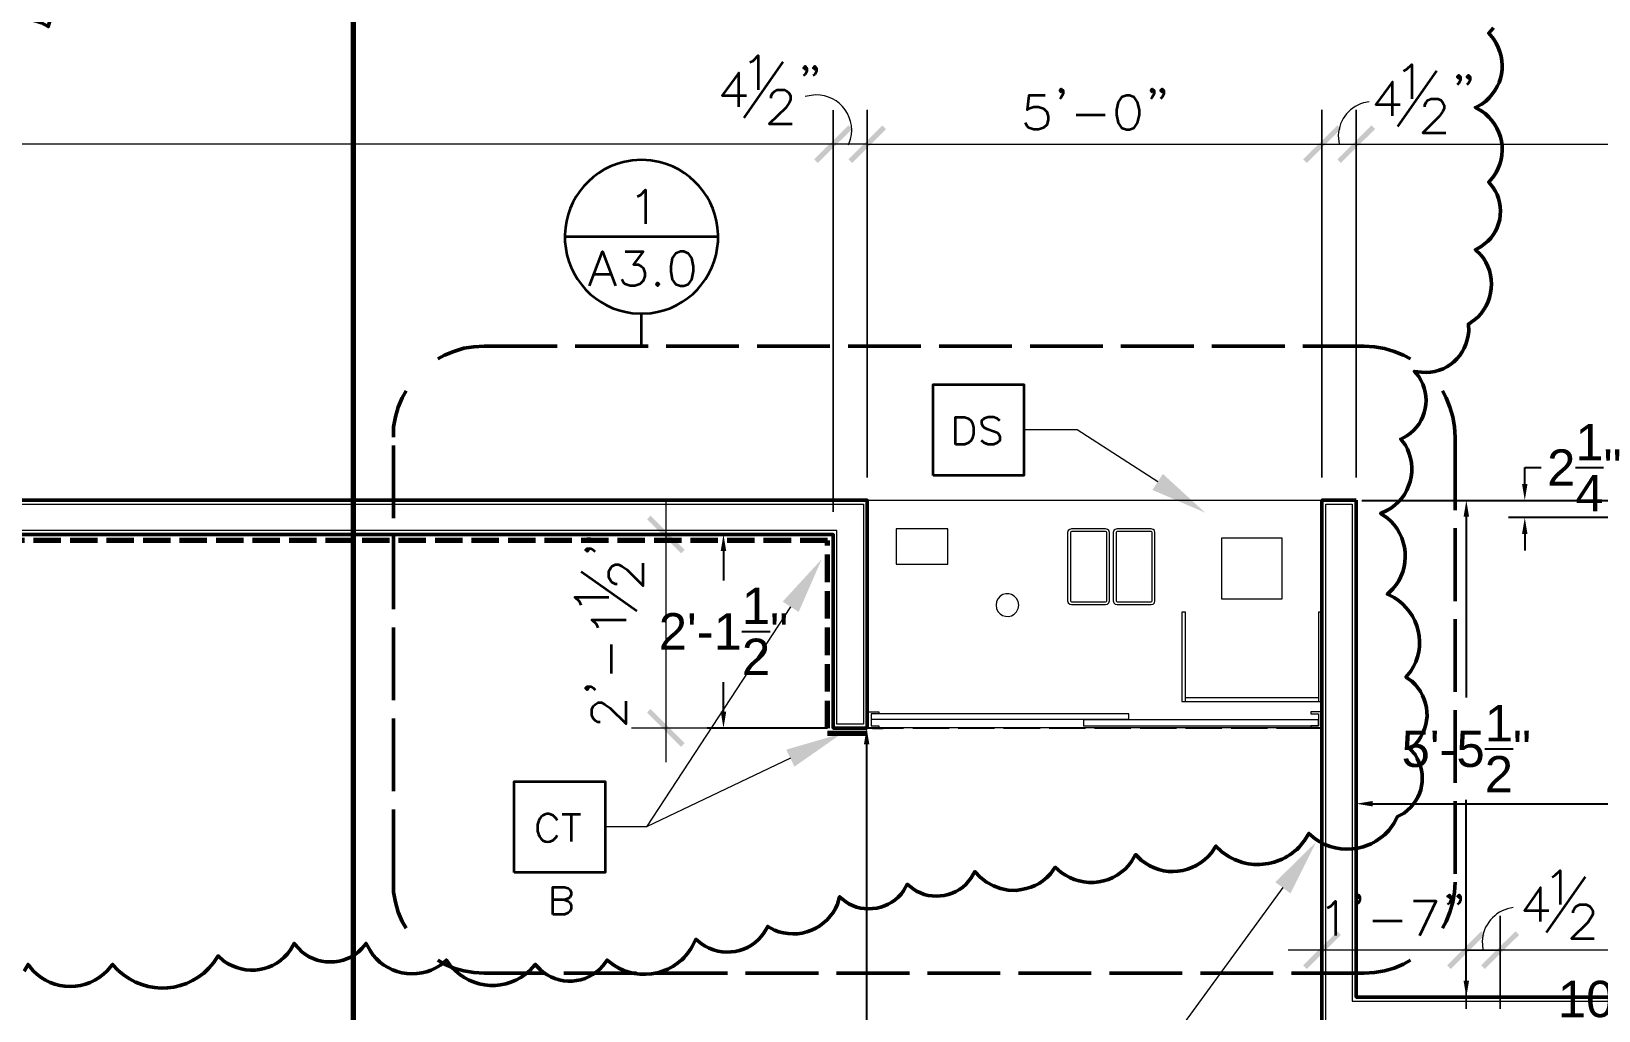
# Model space of a CAD drawing. Header units: inches. Extents: x 5 to 516, y -193 to 129.
# Drawn here: x 242.1 to 259.33, y 44.34 to 55.1 of the extents above; entities that cross this region are included whole.
import ezdxf

# ---------------------------------------------------------------- set-up
doc = ezdxf.new("R2010")
doc.units = ezdxf.units.IN
doc.header["$MEASUREMENT"] = 0
doc.linetypes.add('PDF_IMPORT', pattern=[1, 0.8, -0.2])
for name, color, linetype in [('Highlight', 210, 'Continuous'), ('PDF2_Geometry', 7, 'Continuous'), ('PDF2_Solid Fills', 7, 'Continuous')]:
    doc.layers.add(name, color=color, linetype=linetype)
doc.styles.get("Standard").update_dxf_attribs({"font": 'arial.ttf'})
doc.dimstyles.get("Standard").update_dxf_attribs({"dimtxt": 0.4, "dimasz": 0.18, "dimexe": 0.18, "dimexo": 0.0625, "dimgap": 0.09, "dimtad": 0, "dimtih": 1, "dimtoh": 1, "dimdec": 4, "dimlfac": 12, "dimzin": 0, "dimdsep": 46, "dimlunit": 4, "dimtxsty": 'Standard', "dimcen": 0.09, "dimadec": 3, "dimazin": 0, "dimtfac": 1, "dimtdec": 4, "dimtofl": 0, "dimtmove": 0, "dimatfit": 3, "dimfxl": 1, "dimtolj": 1, "dimtzin": 0, "dimarcsym": 0})

# ---------------------------------------------------------------- blocks, each defined once
blk = doc.blocks.new('*D86')
at = {"layer": 'Defpoints', "color": 0, "transparency": 16777216}
for p in [(256.662, 46.609), (264.285, 46.609), (264.285, 46.609)]:
    blk.add_point(p, dxfattribs=at)
at = {"layer": 'Highlight', "color": 0, "lineweight": -2, "transparency": 16777216}
for p, q in [((256.662, 46.671), (256.662, 46.789)), ((264.285, 46.671), (264.285, 46.789)), ((256.842, 46.609), (259.708, 46.609)), ((264.105, 46.609), (261.24, 46.609))]:
    blk.add_line(p, q, dxfattribs=at)
at = {"layer": 'Highlight', "color": 0, "transparency": 16777216}
for points in [[(256.842, 46.639), (256.842, 46.579), (256.662, 46.609)], [(264.105, 46.639), (264.105, 46.579), (264.285, 46.609)]]:
    blk.add_solid(points, dxfattribs=at)
at = {"layer": 'Highlight', "color": 0, "transparency": 16777216, "insert": (260.474, 46.609), "char_height": 0.4, "attachment_point": 5}
blk.add_mtext('\\A1;7\'-7{\\H1x;\\S1/2;}"', dxfattribs=at)
blk = doc.blocks.new('*D94')
at = {"layer": 'Defpoints', "color": 0, "transparency": 16777216}
for p in [(256.662, 49.943), (257.872, 49.943), (257.872, 44.483)]:
    blk.add_point(p, dxfattribs=at)
at = {"layer": 'Highlight', "color": 0, "lineweight": -2, "transparency": 16777216}
for p, q in [((256.725, 49.943), (258.052, 49.943)), ((257.872, 49.763), (257.872, 47.775)), ((257.872, 44.663), (257.872, 46.652)), ((257.934, 44.483), (258.052, 44.483))]:
    blk.add_line(p, q, dxfattribs=at)
at = {"layer": 'Highlight', "color": 0, "transparency": 16777216}
for points in [[(257.842, 49.763), (257.902, 49.763), (257.872, 49.943)], [(257.842, 44.663), (257.902, 44.663), (257.872, 44.483)]]:
    blk.add_solid(points, dxfattribs=at)
at = {"layer": 'Highlight', "color": 0, "transparency": 16777216, "insert": (257.872, 47.213), "char_height": 0.4, "attachment_point": 5}
blk.add_mtext('\\A1;5\'-5{\\H1x;\\S1/2;}"', dxfattribs=at)
blk = doc.blocks.new('*D96')
at = {"layer": 'Defpoints', "color": 0, "transparency": 16777216}
for p in [(251.279, 47.44), (251.279, 38.983), (251.279, 38.983)]:
    blk.add_point(p, dxfattribs=at)
at = {"layer": 'Highlight', "color": 0, "lineweight": -2, "transparency": 16777216}
for p, q in [((251.342, 47.44), (251.459, 47.44)), ((251.279, 47.26), (251.279, 43.773)), ((251.279, 39.163), (251.279, 42.65)), ((251.342, 38.983), (251.459, 38.983))]:
    blk.add_line(p, q, dxfattribs=at)
at = {"layer": 'Highlight', "color": 0, "transparency": 16777216}
for points in [[(251.249, 47.26), (251.309, 47.26), (251.279, 47.44)], [(251.249, 39.163), (251.309, 39.163), (251.279, 38.983)]]:
    blk.add_solid(points, dxfattribs=at)
at = {"layer": 'Highlight', "color": 0, "transparency": 16777216, "insert": (251.279, 43.212), "char_height": 0.4, "attachment_point": 5}
blk.add_mtext('\\A1;8\'-5{\\H1x;\\S1/2;}"', dxfattribs=at)
blk = doc.blocks.new('*D109')
at = {"layer": 'Defpoints', "color": 0, "transparency": 16777216}
for p in [(256.662, 49.943), (258.515, 49.943), (268.142, 49.753)]:
    blk.add_point(p, dxfattribs=at)
at = {"layer": 'Highlight', "color": 0, "lineweight": -2, "transparency": 16777216}
for p, q in [((258.515, 50.123), (258.515, 50.303)), ((258.515, 50.303), (258.695, 50.303)), ((256.725, 49.943), (258.695, 49.943)), ((268.08, 49.753), (258.335, 49.753)), ((258.515, 49.573), (258.515, 49.393))]:
    blk.add_line(p, q, dxfattribs=at)
at = {"layer": 'Highlight', "color": 0, "transparency": 16777216}
for points in [[(258.485, 50.123), (258.545, 50.123), (258.515, 49.943)], [(258.485, 49.573), (258.545, 49.573), (258.515, 49.753)]]:
    blk.add_solid(points, dxfattribs=at)
at = {"layer": 'Highlight', "color": 0, "transparency": 16777216, "insert": (259.17, 50.303), "char_height": 0.4, "attachment_point": 5}
blk.add_mtext('\\A1;2{\\H1x;\\S1/4;}"', dxfattribs=at)
blk = doc.blocks.new('*D110')
at = {"layer": 'Defpoints', "color": 0, "transparency": 16777216}
for p in [(256.662, 49.943), (259.9, 38.983), (259.9, 38.983)]:
    blk.add_point(p, dxfattribs=at)
at = {"layer": 'Highlight', "color": 0, "lineweight": -2, "transparency": 16777216}
for p, q in [((256.725, 49.943), (260.08, 49.943)), ((259.9, 49.763), (259.9, 45.025)), ((259.9, 39.163), (259.9, 43.902)), ((259.838, 38.983), (259.72, 38.983))]:
    blk.add_line(p, q, dxfattribs=at)
at = {"layer": 'Highlight', "color": 0, "transparency": 16777216}
for points in [[(259.87, 49.763), (259.93, 49.763), (259.9, 49.943)], [(259.87, 39.163), (259.93, 39.163), (259.9, 38.983)]]:
    blk.add_solid(points, dxfattribs=at)
at = {"layer": 'Highlight', "color": 0, "transparency": 16777216, "insert": (259.9, 44.463), "char_height": 0.4, "attachment_point": 5}
blk.add_mtext('\\A1;10\'-11{\\H1x;\\S1/2;}"', dxfattribs=at)
blk = doc.blocks.new('*D111')
at = {"layer": 'Defpoints', "color": 0, "transparency": 16777216}
for p in [(256.662, 49.943), (263.452, 49.943), (268.142, 49.693)]:
    blk.add_point(p, dxfattribs=at)
at = {"layer": 'Highlight', "color": 0, "lineweight": -2, "transparency": 16777216}
for p, q in [((263.452, 50.123), (263.452, 50.303)), ((263.452, 50.303), (263.632, 50.303)), ((256.725, 49.943), (263.632, 49.943)), ((268.08, 49.693), (263.272, 49.693)), ((263.452, 49.513), (263.452, 49.333))]:
    blk.add_line(p, q, dxfattribs=at)
at = {"layer": 'Highlight', "color": 0, "transparency": 16777216}
for points in [[(263.422, 50.123), (263.482, 50.123), (263.452, 49.943)], [(263.422, 49.513), (263.482, 49.513), (263.452, 49.693)]]:
    blk.add_solid(points, dxfattribs=at)
at = {"layer": 'Highlight', "color": 0, "transparency": 16777216, "insert": (263.952, 50.303), "char_height": 0.4, "attachment_point": 5}
blk.add_mtext('\\A1;3"', dxfattribs=at)
blk = doc.blocks.new('*D113')
at = {"layer": 'Defpoints', "color": 0, "transparency": 16777216}
for p in [(249.705, 49.567), (249.705, 47.44), (250.912, 47.44)]:
    blk.add_point(p, dxfattribs=at)
at = {"layer": 'Highlight', "color": 0, "lineweight": -2, "transparency": 16777216}
for p, q in [((249.642, 49.567), (249.525, 49.567)), ((249.705, 49.387), (249.705, 49.062)), ((249.705, 47.62), (249.705, 47.945)), ((250.85, 47.44), (249.525, 47.44))]:
    blk.add_line(p, q, dxfattribs=at)
at = {"layer": 'Highlight', "color": 0, "transparency": 16777216}
for points in [[(249.675, 49.387), (249.735, 49.387), (249.705, 49.567)], [(249.675, 47.62), (249.735, 47.62), (249.705, 47.44)]]:
    blk.add_solid(points, dxfattribs=at)
at = {"layer": 'Highlight', "color": 0, "transparency": 16777216, "insert": (249.705, 48.503), "char_height": 0.4, "attachment_point": 5}
blk.add_mtext('\\A1;2\'-1{\\H1x;\\S1/2;}"', dxfattribs=at)

msp = doc.modelspace()

# ---------------------------------------------------------------- hatches: boundary and pattern name
at = {"layer": 'PDF2_Solid Fills', "transparency": 33554559}
for points in [[(251.1186843, 54.023415), (251.0786826, 54.0634167), (250.7020141, 53.6900817), (250.7420141, 53.6500817), (250.7420159, 53.6500834), (250.7420325, 53.6500998), (250.7420176, 53.6500816)], [(251.4520159, 54.0634151), (251.452, 54.0633992), (251.4520142, 54.0634167), (251.0786808, 53.6900834), (251.1186826, 53.6500817), (251.4920177, 54.0234167), (251.4520177, 54.0634167)], [(256.4553495, 54.0634151), (256.4553342, 54.0633999), (256.4553479, 54.0634167), (256.0786812, 53.6900834), (256.1186828, 53.6500817), (256.4920181, 54.0234167), (256.4553514, 54.0634167)], [(256.8686848, 54.023415), (256.8286829, 54.0634167), (256.4553479, 53.6900817), (256.4920146, 53.6500817), (256.4920162, 53.6500834), (256.4920329, 53.6500998), (256.4920181, 53.6500816)], [(248.9020144, 49.7734164), (248.8653477, 49.7334164), (248.8653492, 49.7334146), (249.2386826, 49.3600813), (249.2786826, 49.4000813), (249.2786811, 49.400083)], [(256.0786812, 44.8334136), (256.1186812, 44.7934136), (256.118683, 44.7934152), (256.4920163, 45.1667485), (256.4553497, 45.2067485), (256.4553479, 45.2067469)], [(257.7020164, 44.7934153), (258.0353498, 45.2067487), (257.6620164, 44.8334153)], [(258.0753516, 45.1667469), (258.0353516, 45.2067469), (257.7020182, 44.7934136)], [(258.0753498, 44.7934136), (258.4520183, 45.1667485), (258.4120183, 45.2067485), (258.0353498, 44.8334136)]]:
    msp.add_hatch(color=256, dxfattribs=at).paths.add_polyline_path(points)

# ---------------------------------------------------------------- linework, layer by layer
at = {"layer": 'PDF2_Geometry', "lineweight": 70}
for points in [[(245.6320149, 94.1834202), (245.6320149, 29.270085)], [(251.2853493, 47.3800819), (250.8486826, 47.3800819)]]:
    msp.add_lwpolyline(points, dxfattribs=at)
at = {"layer": 'PDF2_Geometry', "lineweight": 50}
for points in [[(243.1153517, 55.5934166), (243.1020185, 55.5200828), (243.0220183, 55.5600829, 0.4229728157), (242.3053515, 55.2334159), (242.2820183, 55.1500826), (242.2053518, 55.1900827, 0.4191197141), (241.488685, 54.8634165), (241.4653518, 54.7800832), (241.3986848, 54.8267497, 0.4248603894), (240.682018, 54.6300825), (240.6486848, 54.5567496), (240.5853515, 54.5967497)], [(258.0286868, 52.643416), (257.972019, 52.6967497), (258.0353532, 52.7334157, 0.4270465671), (258.165353, 53.3834156), (258.1186865, 53.4400825), (258.1720194, 53.5034158, 0.4220979187), (258.0420196, 54.220083), (257.972019, 54.2600831), (258.0420196, 54.2967491)], [(257.2720204, 47.9567489), (257.2086862, 48.0000822), (257.262019, 48.0667491, 0.4298317192), (257.0786864, 48.8734156), (257.0053526, 48.9100825), (257.0653536, 48.9700822, 0.4236695628), (257.0020194, 49.7500823), (256.9286857, 49.800082), (257.0053526, 49.8334157, 0.4199183657), (257.2020198, 50.5500821), (257.1520201, 50.6167494), (257.2186858, 50.6534154)], [(255.0720198, 46.0700821), (255.1186863, 46.1434155), (255.185352, 46.0800821, 0.4304331539), (256.0920191, 46.2034155), (256.1420188, 46.2834153), (256.2086861, 46.2234156, 0.4290020043), (257.0753532, 46.3900823), (257.1153532, 46.4667488), (257.188687, 46.5067489)], [(253.3020188, 45.8400822), (253.3520185, 45.9100821), (253.4186858, 45.8534153, 0.4228897979), (254.1920199, 45.9734154), (254.2353532, 46.0500821), (254.2986857, 45.990082)], [(250.1520187, 45.1934152), (250.1920188, 45.260082), (250.2653525, 45.2200821, 0.4186218014), (250.9586857, 45.5067488), (250.9820197, 45.5867487), (251.0453522, 45.5334154)], [(247.5753524, 44.7767485), (247.6353517, 44.8434153), (247.6886854, 44.7867486, 0.4265113891), (248.3786854, 44.8267487), (248.4253518, 44.8900819), (248.4986855, 44.8334153, 0.4293458021), (249.3620186, 45.040082), (249.4020187, 45.120082), (249.4620188, 45.0700821)], [(242.0153515, 44.7700819), (242.0586851, 44.8434153), (242.1153516, 44.7734154, 0.4263348097), (242.928685, 44.7734154), (242.9886851, 44.8434153), (243.0486852, 44.7767485)]]:
    msp.add_lwpolyline(points, format="xyb", dxfattribs=at)
for points in [[(258.1720194, 55.0134164), (258.1186865, 55.0767497), (258.1720194, 55.1367498)], [(257.898687, 51.8034162), (257.8953521, 51.8800823), (257.9620195, 51.9267496)], [(247.0753507, 51.6367487), (246.9620173, 51.630082), (246.8520173, 51.6134153), (246.7420173, 51.580082), (246.638684, 51.540082), (246.5653506, 51.4967486)], [(257.2586842, 51.4967476), (257.1820175, 51.5400809), (257.0786841, 51.5800809), (256.9720175, 51.6134142), (256.8620175, 51.6300809), (256.7486841, 51.6367476)], [(257.3486856, 51.3034161), (257.3020191, 51.3600822), (257.3786861, 51.3500826)], [(246.2153483, 51.1467482), (246.172015, 51.0700815), (246.1286816, 50.9667482), (246.0986816, 50.8600815), (246.0786816, 50.7500815), (246.0753483, 50.6367482)], [(257.7486846, 50.6367486), (257.7420179, 50.7500819), (257.7253513, 50.8600819), (257.6920179, 50.9667486), (257.6520179, 51.0700819), (257.6086846, 51.1467486)], [(224.1586822, 49.5667496), (224.1586822, 49.9434163), (251.285351, 49.9434163), (251.285351, 47.4400827)], [(256.2853497, 45.4900807), (256.2853497, 49.9434146)], [(224.1586822, 49.5667479), (250.9120175, 49.5667479), (250.9120175, 47.4400812), (251.285351, 47.4400812)], [(257.3086855, 47.1500823), (257.2553526, 47.2100821), (257.3120187, 47.2634153)], [(252.4286853, 45.7934155), (252.4686854, 45.8634154), (252.5286864, 45.8000821), (252.595352, 45.7467488), (252.6720189, 45.7067487), (252.7520191, 45.6767487), (252.8353524, 45.6600821), (252.922019, 45.6567486)], [(246.0753506, 45.7467471), (246.0786839, 45.6367471), (246.0986839, 45.5267471), (246.1286839, 45.4167471), (246.1720173, 45.3134137), (246.2153506, 45.2400804)], [(251.6853517, 45.6534154), (251.7253517, 45.7234153), (251.7886859, 45.6734155)], [(257.6086835, 45.2400807), (257.6520168, 45.313414), (257.6920168, 45.4167473), (257.7253502, 45.5267474), (257.7420168, 45.6367474), (257.7486835, 45.7467474)], [(244.9453516, 45.0034153), (244.9853517, 45.0734152), (245.0353522, 45.0167488)], [(245.7286853, 45.0167488), (245.7753518, 45.0734152), (245.8186851, 44.9967487)], [(244.0986854, 44.8600819), (244.148685, 44.9367486), (244.2120184, 44.8800819)], [(246.5653477, 44.8900813), (246.638681, 44.846748), (246.7420143, 44.8034146), (246.8520144, 44.7734146), (246.9620144, 44.7534146), (247.0753477, 44.746748)], [(246.5920183, 44.8334153), (246.6586857, 44.8900819), (246.7120186, 44.8167487)], [(256.7486845, 44.746747), (256.8620179, 44.7534137), (256.9720179, 44.7734137), (257.0786845, 44.8034137), (257.1820179, 44.846747), (257.2586846, 44.8900804)]]:
    msp.add_lwpolyline(points, dxfattribs=at)
at = {"layer": 'PDF2_Geometry', "lineweight": 35}
for points in [[(249.9953474, 54.7567474), (250.0320141, 54.7734141), (250.0853474, 54.8300808), (250.0853474, 54.4534141)], [(249.8720157, 54.2667487), (249.8720157, 54.6400821), (249.6920157, 54.3900821), (249.9586824, 54.3900821)], [(249.9320166, 54.1467485), (250.3620167, 54.7600818)], [(250.6220157, 54.6934167), (250.6020157, 54.67675), (250.5853491, 54.6934167), (250.6020157, 54.7134167), (250.6220157, 54.6934167), (250.6220157, 54.6600833), (250.6020157, 54.6234166), (250.5853491, 54.60675)], [(250.7286815, 54.6934167), (250.7086815, 54.67675), (250.6920148, 54.6934167), (250.7086815, 54.7134167), (250.7286815, 54.6934167), (250.7286815, 54.6600833), (250.7086815, 54.6234166), (250.6920148, 54.60675)], [(257.1186831, 54.0500823), (257.5486831, 54.6634157)], [(257.1820172, 54.6600813), (257.2186839, 54.6800813), (257.2720172, 54.7334146), (257.2720172, 54.3567479)], [(250.2286814, 54.3634165), (250.2286814, 54.3834165), (250.2453481, 54.4167498), (250.2653481, 54.4367498), (250.2986814, 54.4534165), (250.3720148, 54.4534165), (250.4053481, 54.4367498), (250.4253481, 54.4167498), (250.4420148, 54.3834165), (250.4420148, 54.3467498), (250.4253481, 54.3100832), (250.3886814, 54.2567498), (250.2086814, 54.0800831), (250.4586814, 54.0800831)], [(253.4386833, 54.4467498), (253.4186833, 54.4300832), (253.4020166, 54.4467498), (253.4186833, 54.4634165), (253.4386833, 54.4467498), (253.4386833, 54.4100832), (253.4186833, 54.3734165), (253.4020166, 54.3567498)], [(254.4386834, 54.4467498), (254.4186834, 54.4300832), (254.4020167, 54.4467498), (254.4186834, 54.4634165), (254.4386834, 54.4467498), (254.4386834, 54.4100832), (254.4186834, 54.3734165), (254.4020167, 54.3567498)], [(254.5453491, 54.4467498), (254.5286824, 54.4300832), (254.5086824, 54.4467498), (254.5286824, 54.4634165), (254.5453491, 54.4467498), (254.5453491, 54.4100832), (254.5286824, 54.3734165), (254.5086824, 54.3567498)], [(257.0586821, 54.1700826), (257.0586821, 54.543416), (256.8786821, 54.2934159), (257.1453488, 54.2934159)], [(257.8086822, 54.5967471), (257.7886822, 54.5800805), (257.7720155, 54.5967471), (257.7886822, 54.6167471), (257.8086822, 54.5967471), (257.8086822, 54.5634138), (257.7886822, 54.5267471), (257.7720155, 54.5100805)], [(257.9153513, 54.5967471), (257.8953513, 54.5800805), (257.8786846, 54.5967471), (257.8953513, 54.6167471), (257.9153513, 54.5967471), (257.9153513, 54.5634138), (257.8953513, 54.5267471), (257.8786846, 54.5100805)], [(253.2420178, 54.3934153), (253.0620178, 54.3934153), (253.0453512, 54.2334153), (253.0620178, 54.2500819), (253.1153512, 54.2667486), (253.1686845, 54.2667486), (253.2220178, 54.2500819), (253.2586845, 54.2134153), (253.2753512, 54.1600819), (253.2753512, 54.1234153), (253.2586845, 54.0700819), (253.2220178, 54.0367486), (253.1686845, 54.0167486), (253.1153512, 54.0167486), (253.0620178, 54.0367486), (253.0453512, 54.0534152), (253.0253512, 54.0900819)], [(257.4153512, 54.2667504), (257.4153512, 54.2867504), (257.4320179, 54.3200837), (257.4486846, 54.3400837), (257.4853512, 54.3567504), (257.5586846, 54.3567504), (257.5920179, 54.3400837), (257.6120179, 54.3200837), (257.6286846, 54.2867504), (257.6286846, 54.2500837), (257.6120179, 54.213417), (257.5753513, 54.1600837), (257.3953512, 53.983417), (257.6453513, 53.983417)], [(253.5820176, 54.1800804), (253.9020176, 54.1800804)], [(248.7586835, 53.2834163), (248.7953501, 53.3000829), (248.8486835, 53.3534163), (248.8486835, 52.9800829)], [(249.6486812, 52.8400806), (247.9586811, 52.8400806)], [(248.2320145, 52.3000822), (248.3753478, 52.6767489), (248.5186812, 52.3000822)], [(248.6253488, 52.6767505), (248.8220155, 52.6767505), (248.7153488, 52.5334172), (248.7686821, 52.5334172), (248.8020155, 52.5134172), (248.8220155, 52.4967505), (248.8386821, 52.4434172), (248.8386821, 52.4067505), (248.8220155, 52.3534171), (248.7853488, 52.3167505), (248.7320155, 52.3000838), (248.6786821, 52.3000838), (248.6253488, 52.3167505), (248.6053488, 52.3367505), (248.5886821, 52.3700838)], [(248.285349, 52.4267505), (248.465349, 52.4267505)], [(248.802015, 51.6367487), (248.802015, 51.9967487)], [(252.7420178, 50.816748), (252.7153511, 50.8434147), (252.6720178, 50.8567481), (252.6153511, 50.8567481), (252.5720178, 50.8434147), (252.5420178, 50.816748), (252.5420178, 50.786748), (252.5553511, 50.756748), (252.5720178, 50.7434147), (252.5986845, 50.7300814), (252.6853511, 50.7000814), (252.7153511, 50.686748), (252.7286845, 50.6734147), (252.7420178, 50.6434147), (252.7420178, 50.6000814), (252.7153511, 50.5734147), (252.6720178, 50.556748), (252.6153511, 50.556748), (252.5720178, 50.5734147), (252.5420178, 50.6000814)], [(248.2053489, 49.5234164), (248.2220155, 49.5034164), (248.2053489, 49.4867497), (248.1886822, 49.5034164), (248.2053489, 49.5234164), (248.2420155, 49.5234164), (248.2753489, 49.5034164), (248.2953489, 49.4867497)], [(248.2053489, 49.4134141), (248.2220155, 49.3967474), (248.2053489, 49.3800807), (248.1886822, 49.3967474), (248.2053489, 49.4134141), (248.2420155, 49.4134141), (248.2753489, 49.3967474), (248.2953489, 49.3800807)], [(248.7520137, 48.7267482), (248.1386803, 49.1567482)], [(248.535349, 49.0234163), (248.5186824, 49.0234163), (248.4820157, 49.040083), (248.465349, 49.0567497), (248.445349, 49.0934163), (248.445349, 49.1634163), (248.465349, 49.200083), (248.4820157, 49.220083), (248.5186824, 49.2367497), (248.5520157, 49.2367497), (248.5886824, 49.220083), (248.6420157, 49.1834163), (248.8220157, 49.0034163), (248.8220157, 49.2534164)], [(248.1420147, 48.7900823), (248.1253481, 48.826749), (248.0720147, 48.8800823), (248.4453481, 48.8800823)], [(248.3286806, 48.5400823), (248.3120139, 48.576749), (248.2586806, 48.6300823), (248.6353473, 48.6300823)], [(248.4720149, 48.0400822), (248.4720149, 48.3600823)], [(248.2053489, 47.896748), (248.2220155, 47.8800813), (248.2053489, 47.8600813), (248.1886822, 47.8800813), (248.2053489, 47.896748), (248.2420155, 47.896748), (248.2753489, 47.8800813), (248.2953489, 47.8600813)], [(248.3486832, 47.503417), (248.3286832, 47.503417), (248.2953498, 47.523417), (248.2753498, 47.5400837), (248.2586832, 47.5767504), (248.2586832, 47.6467504), (248.2753498, 47.683417), (248.2953498, 47.7000837), (248.3286832, 47.7200837), (248.3653498, 47.7200837), (248.4020165, 47.7000837), (248.4553498, 47.663417), (248.6353499, 47.4867504), (248.6353499, 47.7367504)], [(247.6753487, 46.4234134), (247.6620154, 46.3800801), (247.6620154, 46.3067467)], [(247.8753487, 46.4234134), (247.8620154, 46.4500801), (247.8320154, 46.4800801)], [(247.9320165, 46.493414), (248.1320165, 46.493414)], [(248.0320158, 46.493414), (248.0320158, 46.1934139)], [(247.8320154, 46.2067467), (247.8620154, 46.2367467), (247.8753487, 46.2634134)], [(258.8153486, 45.8034149), (258.848682, 45.8234149), (258.9053486, 45.8767482), (258.9053486, 45.5000815)], [(247.8286806, 45.3934146), (247.8286806, 45.6934146), (247.9553472, 45.6934146), (247.9986806, 45.6800812), (248.0153472, 45.6667479), (248.0286806, 45.6367479), (248.0286806, 45.6100812), (248.0153472, 45.5800812), (247.9986806, 45.5667479), (247.9553472, 45.5534146), (247.8286806, 45.5534146)], [(258.6886837, 45.3134162), (258.6886837, 45.6867495), (258.512017, 45.4367495), (258.7786837, 45.4367495)], [(258.7520145, 45.1934159), (259.1820145, 45.8067493)], [(247.9553489, 45.5534148), (247.9986822, 45.5367482), (248.0153489, 45.5234148), (248.0286822, 45.4934148), (248.0286822, 45.4534148), (248.0153489, 45.4234148), (247.9986822, 45.4100815), (247.9553489, 45.3934148), (247.8286822, 45.3934148)], [(256.3453506, 45.4634151), (256.3820173, 45.4834151), (256.4353506, 45.5367484), (256.4353506, 45.1600817)], [(256.7020164, 45.59008), (256.6853497, 45.5734133), (256.6653497, 45.59008), (256.6853497, 45.6067467), (256.7020164, 45.59008), (256.7020164, 45.5534133), (256.6853497, 45.5167467), (256.6653497, 45.50008)], [(257.3620167, 45.1600805), (257.5420167, 45.5367472), (257.2920167, 45.5367472)], [(257.7020164, 45.59008), (257.6853498, 45.5734133), (257.6653498, 45.59008), (257.6853498, 45.6067467), (257.7020164, 45.59008), (257.7020164, 45.5534133), (257.6853498, 45.5167467), (257.6653498, 45.50008)], [(257.8086822, 45.59008), (257.7920155, 45.5734133), (257.7753488, 45.59008), (257.7920155, 45.6067467), (257.8086822, 45.59008), (257.8086822, 45.5534133), (257.7920155, 45.5167467), (257.7753488, 45.50008)], [(259.0453495, 45.4100805), (259.0453495, 45.4300805), (259.0653495, 45.4634139), (259.0820161, 45.4834139), (259.1186828, 45.5000805), (259.1886828, 45.5000805), (259.2253495, 45.4834139), (259.2420162, 45.4634139), (259.2620162, 45.4300805), (259.2620162, 45.3934139), (259.2420162, 45.3567472), (259.2086828, 45.3034139), (259.0286828, 45.1267472), (259.2786828, 45.1267472)], [(256.8453507, 45.323414), (257.1653507, 45.323414)]]:
    msp.add_lwpolyline(points, dxfattribs=at)
at = {"layer": 'PDF2_Geometry', "lineweight": 15}
for points in [[(250.6686808, 54.393417), (250.6020141, 54.3800837)], [(256.8053489, 54.3234147), (256.7420155, 54.3100814)], [(251.2853493, 54.2334167), (251.2853493, 50.1934163), (251.2853493, 54.2300835)], [(251.2853475, 53.8567501), (250.9120141, 53.8567501), (224.1586788, 53.8567501)], [(251.0786808, 53.8500837), (251.1020141, 53.913417)], [(251.2853493, 53.8567501), (256.2853497, 53.8567501), (256.6620164, 53.8567501)], [(256.4653489, 53.9200814), (256.4753489, 53.856748)], [(256.6620146, 53.8567501), (264.2853486, 53.8567501)], [(254.4786818, 50.1467481), (253.592015, 50.7167482), (253.0086817, 50.7167482)], [(249.0720143, 49.9434163), (249.0720143, 47.4400827)], [(250.6620141, 49.5667479), (248.6953472, 49.5667479)], [(250.4420163, 48.7734163), (248.8586828, 46.3534161), (248.4053494, 46.3534161)], [(252.7053494, 48.8300823), (252.702016, 48.7900823), (252.7053494, 48.7534156)], [(252.9253494, 48.716749), (252.9453494, 48.7534156), (252.9520161, 48.7900823), (252.9453494, 48.8300823), (252.9253494, 48.8634156)], [(254.7853495, 48.7134154), (254.7453495, 48.7134154), (254.7453495, 47.7334153)], [(254.7853495, 47.7334145), (254.7853495, 48.7134145)], [(256.2853479, 48.7134154), (256.2453479, 48.7134154), (256.2453479, 47.7334153), (256.2853479, 47.7334153)], [(254.7453478, 47.7334145), (254.7853478, 47.7334145)], [(254.7653504, 47.7334145), (256.2453504, 47.7334145)], [(254.7853495, 47.7767494), (256.2453497, 47.7767494)], [(250.6620141, 47.4400829), (248.6953472, 47.4400829)], [(249.0720143, 47.4400829), (249.0720143, 47.0667495)], [(250.4420163, 47.1100827), (248.8586828, 46.353416), (248.4053494, 46.353416)], [(255.8553502, 45.6867495), (254.0686834, 43.2400826), (253.6186834, 43.2400826)], [(256.2853497, 44.3567493), (256.2853497, 45.3767494)], [(258.3886823, 45.4667483), (258.325349, 45.453415)], [(256.2853497, 45.0000802), (255.9120163, 45.0000802)], [(264.6620152, 45.0000802), (258.2453481, 45.0000802), (256.285348, 45.0000802)], [(257.8686831, 45.0000802), (258.2453498, 45.0000802)], [(258.0486823, 45.0634149), (258.055349, 45.0000816)]]:
    msp.add_lwpolyline(points, dxfattribs=at)
at = {"layer": 'PDF2_Geometry', "lineweight": 35}
for points in [[(254.1353488, 54.3934153), (254.0820155, 54.3734153), (254.0453488, 54.3200819), (254.0253488, 54.2334153), (254.0253488, 54.1800819), (254.0453488, 54.0900819), (254.0820155, 54.0367486), (254.1353488, 54.0167486), (254.1686821, 54.0167486), (254.2220155, 54.0367486), (254.2586822, 54.0900819), (254.2786822, 54.1800819), (254.2786822, 54.2334153), (254.2586822, 54.3200819), (254.2220155, 54.3734153), (254.1686821, 54.3934153)], [(249.2320145, 52.6767505), (249.1786812, 52.6567505), (249.1420145, 52.6034172), (249.1253479, 52.5134172), (249.1253479, 52.4600838), (249.1420145, 52.3700838), (249.1786812, 52.3167505), (249.2320145, 52.3000838), (249.2686812, 52.3000838), (249.3220145, 52.3167505), (249.3553479, 52.3700838), (249.3753479, 52.4600838), (249.3753479, 52.5134172), (249.3553479, 52.6034172), (249.3220145, 52.6567505), (249.2686812, 52.6767505)], [(248.9820145, 52.3367507), (248.9653479, 52.3167507), (248.9820145, 52.3000841), (248.9986812, 52.3167507)], [(252.0086837, 50.2167487), (252.0086837, 51.2167488), (253.0086838, 51.2167488), (253.0086838, 50.2167487)], [(252.2553506, 50.5567484), (252.2553506, 50.8567485), (252.3553506, 50.8567485), (252.3986839, 50.8434151), (252.4286839, 50.8167485), (252.4420172, 50.7867485), (252.4553506, 50.7434151), (252.4553506, 50.6734151), (252.4420172, 50.6300818), (252.4286839, 50.6000818), (252.3986839, 50.5734151), (252.3553506, 50.5567484)], [(247.4053475, 45.8534162), (247.4053475, 46.8534163), (248.4053475, 46.8534163), (248.4053475, 45.8534162)]]:
    msp.add_lwpolyline(points, close=True, dxfattribs=at)
at = {"layer": 'PDF2_Geometry', "lineweight": 15}
for points in [[(250.9120141, 54.2300818), (250.9120141, 49.816748)], [(256.2853497, 54.2334167), (256.2853497, 50.1934163)], [(256.6620146, 54.2334167), (256.6620146, 50.1934163)], [(251.2853493, 47.4434161), (251.2853493, 49.9434163), (256.2853497, 49.9434163), (256.2853497, 47.4434161)], [(251.6053498, 49.630081), (251.6053498, 49.240081), (252.1720165, 49.240081), (252.1720165, 49.630081)], [(253.905348, 48.7967487), (253.9286813, 48.8034154), (253.9420146, 48.8167487), (253.9486813, 48.840082), (253.9486813, 49.5900821), (253.9420146, 49.6100821), (253.9286813, 49.6234154), (253.905348, 49.6300821), (253.5320146, 49.6300821), (253.5120146, 49.6234154), (253.4953479, 49.6100821), (253.4886813, 49.5900821), (253.4886813, 48.840082), (253.4953479, 48.8167487), (253.5120146, 48.8034154), (253.5320146, 48.7967487)], [(254.405348, 48.7967487), (254.4286814, 48.8034154), (254.4420147, 48.8167487), (254.4486814, 48.840082), (254.4486814, 49.5900821), (254.4420147, 49.6100821), (254.4286814, 49.6234154), (254.405348, 49.6300821), (254.0320147, 49.6300821), (254.0120147, 49.6234154), (253.995348, 49.6100821), (253.9886813, 49.5900821), (253.9886813, 48.840082), (253.995348, 48.8167487), (254.0120147, 48.8034154), (254.0320147, 48.7967487)], [(253.905348, 48.8267475), (253.915348, 48.8300808), (253.9186813, 48.8400808), (253.9186813, 49.5900809), (253.915348, 49.5967475), (253.905348, 49.6000809), (253.5320146, 49.6000809), (253.5253479, 49.5967475), (253.5220146, 49.5900809), (253.5220146, 48.8400808), (253.5253479, 48.8300808), (253.5320146, 48.8267475)], [(254.405348, 48.8267475), (254.415348, 48.8300808), (254.4186814, 48.8400808), (254.4186814, 49.5900809), (254.415348, 49.5967475), (254.405348, 49.6000809), (254.0320147, 49.6000809), (254.025348, 49.5967475), (254.0220147, 49.5900809), (254.0220147, 48.8400808), (254.025348, 48.8300808), (254.0320147, 48.8267475)], [(255.1820171, 49.5267496), (255.1820171, 48.8600829), (255.8486838, 48.8600829), (255.8486838, 49.5267496)], [(251.2853493, 47.4734149), (251.2853493, 47.6200815), (251.4120159, 47.6200815), (251.4120159, 47.5967482), (251.3286826, 47.5967482), (251.3286826, 47.4634149), (251.4120159, 47.4634149), (251.4120159, 47.4400815), (251.2853493, 47.4400815)], [(251.3286808, 47.596749), (251.3286808, 47.536749), (254.1620144, 47.536749), (254.1620144, 47.596749)], [(256.2853497, 47.4734149), (256.2853497, 47.6200815), (256.1620163, 47.6200815), (256.1620163, 47.5967482), (256.2453497, 47.5967482), (256.2453497, 47.4634149), (256.1620163, 47.4634149), (256.1620163, 47.4400815), (256.2853497, 47.4400815)], [(253.6620144, 47.5300818), (253.6620144, 47.4667485), (256.2453479, 47.4667485), (256.2453479, 47.5300818)], [(257.8686831, 45.3767494), (257.8686831, 44.3567493)], [(258.2453481, 45.3767494), (258.2453481, 44.3567493)]]:
    msp.add_lwpolyline(points, close=True, dxfattribs=at)
at = {"layer": 'PDF2_Geometry', "lineweight": 35}
msp.add_lwpolyline([(249.0053484, 53.6600836), (248.9053484, 53.6767503), (248.802015, 53.683417), (248.702015, 53.6767503), (248.602015, 53.6600836, 0.8312621017), (248.702015, 52.0000836), (248.802015, 51.9967501), (248.9053484, 52.0000836, 0.8312636386)], format="xyb", close=True, dxfattribs=at)
at = {"layer": 'PDF2_Geometry', "linetype": 'PDF_IMPORT', "lineweight": 50, "ltscale": 1}
for points in [[(247.0753507, 51.6367487), (256.7486813, 51.6367487)], [(246.0753506, 45.7467471), (246.0753506, 50.6367497)], [(257.7486846, 50.6367486), (257.7486846, 45.7467493)], [(256.7486845, 44.746747), (247.0753472, 44.746747)]]:
    msp.add_lwpolyline(points, dxfattribs=at)
at = {"layer": 'PDF2_Geometry', "lineweight": 9}
for points in [[(251.2453475, 49.9000813), (251.2453475, 47.4834144), (250.9520141, 47.4834144), (250.9520141, 49.6100813), (224.2020121, 49.6100813), (224.2020121, 49.9000813)], [(264.6186837, 49.9000813), (264.6186837, 44.1500808), (258.2020165, 44.1500808), (258.2020165, 43.7834143), (257.9120164, 43.7834143), (257.9120164, 44.1500808), (256.3286829, 44.1500808), (256.3286829, 49.9000813), (256.618683, 49.9000813), (256.618683, 44.4400809), (264.3286836, 44.4400809), (264.3286836, 49.9000813)]]:
    msp.add_lwpolyline(points, close=True, dxfattribs=at)
at = {"layer": 'PDF2_Geometry', "linetype": 'PDF_IMPORT', "lineweight": 15, "ltscale": 0.5}
for points in [[(251.2853493, 49.9434163), (256.2853497, 49.9434163)], [(251.2853493, 47.4400829), (256.2853497, 47.4400829)]]:
    msp.add_lwpolyline(points, dxfattribs=at)
at = {"layer": 'PDF2_Geometry', "lineweight": 50}
msp.add_lwpolyline([(256.6620146, 49.9434163), (256.6620146, 44.4834159), (264.2853486, 44.4834159), (264.2853486, 49.9400829), (264.6620152, 49.9400829), (264.6620152, 49.5267496), (264.6420152, 49.5267496), (264.6420152, 49.1500829), (264.6620152, 49.1500829), (264.6620152, 44.1067493), (258.2453481, 44.1067493), (258.2453481, 43.7834159), (257.8686813, 43.7834159), (257.8686813, 44.1067493), (256.2853479, 44.1067493), (256.2853479, 49.9434163)], close=True, dxfattribs=at)
msp.add_lwpolyline([(256.6620146, 49.9434163), (256.6620146, 44.4834159), (264.2853486, 44.4834159), (264.2853486, 49.9400829), (264.6620152, 49.9400829), (264.6620152, 49.5267496), (264.6420152, 49.5267496), (264.6420152, 49.1500829), (264.6620152, 49.1500829), (264.6620152, 44.1067493), (258.2453481, 44.1067493), (258.2453481, 43.7834159), (257.8686813, 43.7834159), (257.8686813, 44.1067493), (256.2853479, 44.1067493), (256.2853479, 49.9434163)], close=True, dxfattribs=at)
at = {"layer": 'PDF2_Geometry', "linetype": 'PDF_IMPORT', "lineweight": 70, "ltscale": 0.376667}
msp.add_lwpolyline([(250.8486834, 47.4400829), (250.8486834, 49.5034172), (224.158683, 49.5034172)], dxfattribs=at)
at = {"layer": 'PDF2_Geometry', "lineweight": 50}
for points in [[(258.0420196, 54.2967491), (258.2818522, 54.4658606), (258.3362972, 54.7711382), (258.1720194, 55.0134164)], [(257.9620195, 51.9267496), (258.1795199, 52.0973607), (258.2115193, 52.4345274), (258.0286868, 52.643416)], [(257.3786861, 51.3500826), (257.6517421, 51.3248047), (257.8826856, 51.5330821), (257.898687, 51.8034162)], [(257.2186858, 50.6534154), (257.4393533, 50.7941939), (257.4942426, 51.0890827), (257.3486856, 51.3034161)], [(257.3120187, 47.2634153), (257.4990745, 47.4695824), (257.4776308, 47.7715267), (257.2720204, 47.9567489)], [(257.188687, 46.5067489), (257.4021863, 46.6683598), (257.4463537, 46.9229709), (257.3086855, 47.1500823)], [(254.2986857, 45.990082), (254.5335744, 45.7897487), (254.8799083, 45.8353042), (255.0720198, 46.0700821)], [(252.922019, 45.6567486), (253.0859628, 45.6742488), (253.1878525, 45.7196933), (253.3020188, 45.8400822)], [(251.7886859, 45.6734155), (251.9946863, 45.5283042), (252.2876297, 45.5867487), (252.4286853, 45.7934155)], [(251.0453522, 45.5334154), (251.2457968, 45.3902488), (251.5496857, 45.4476375), (251.6853517, 45.6534154)], [(249.4620188, 45.0700821), (249.6822413, 44.9097486), (250.0036304, 44.9638042), (250.1520187, 45.1934152)], [(244.2120184, 44.8800819), (244.4515737, 44.7106375), (244.7749626, 44.7595265), (244.9453516, 45.0034153)], [(245.0353522, 45.0167488), (245.2112411, 44.820693), (245.5515189, 44.8230821), (245.7286853, 45.0167488)], [(245.8186851, 44.9967487), (245.977574, 44.7336376), (246.3396295, 44.661693), (246.5920183, 44.8334153)], [(243.0486852, 44.7767485), (243.3654628, 44.4906931), (243.8319626, 44.5254153), (244.0986854, 44.8600819)], [(246.7120186, 44.8167487), (246.9422406, 44.5624709), (247.3244072, 44.5375821), (247.5753524, 44.7767485)]]:
    msp.add_open_spline(points, degree=3, dxfattribs=at)
at = {"layer": 'PDF2_Geometry', "lineweight": 15}
for points in [[(251.1020141, 53.913417), (251.1710142, 54.1794726), (250.9407919, 54.4387504), (250.6686808, 54.393417)], [(256.7420155, 54.3100814), (256.5693489, 54.2576369), (256.4551822, 54.1034147), (256.4653489, 53.9200814)], [(252.9253494, 48.8634156), (252.8691827, 48.9469157), (252.7454605, 48.9309712), (252.7053494, 48.8300823)], [(252.7053494, 48.7534156), (252.7396827, 48.6561378), (252.8642383, 48.6363045), (252.9253494, 48.716749)], [(258.325349, 45.453415), (258.1586268, 45.4090816), (258.0316268, 45.2369149), (258.0486823, 45.0634149)]]:
    msp.add_open_spline(points, degree=3, dxfattribs=at)
at = {"layer": 'PDF2_Geometry', "lineweight": 35}
for points in [[(247.8320154, 46.4800801), (247.7694043, 46.5190245), (247.6995709, 46.4894134), (247.6753487, 46.4234134)], [(247.6620154, 46.3067467), (247.6764598, 46.2210801), (247.7449598, 46.1565801), (247.8320154, 46.2067467)]]:
    msp.add_open_spline(points, degree=3, dxfattribs=at)
at = {"layer": 'PDF2_Solid Fills', "lineweight": 35, "transparency": 33554559}
for points in [[(254.4220174, 50.0567484), (255.0020174, 49.8067484), (254.5353507, 50.2334151)], [(250.532016, 48.7167486), (250.7853494, 49.2967486), (250.3553493, 48.8300819)], [(249.2386809, 47.2334144), (249.2786809, 47.2734144), (248.8653476, 47.6100811)], [(249.2786827, 47.2734162), (248.8653493, 47.6100829), (248.902016, 47.6500829)], [(250.4853478, 47.0167498), (251.0053479, 47.3800831), (250.3953478, 47.2034165)], [(255.9386835, 45.6234154), (256.2220169, 46.1900821), (255.7720168, 45.7467487)]]:
    msp.add_solid(points, dxfattribs=at)

# ---------------------------------------------------------------- dimensions: what is measured, and where the dimension line sits
at = {"layer": 'Highlight'}
for base, p1, p2, angle, picture, middle in [((258.5150822, 49.9434163), (268.1420163, 49.7534163), (256.6620146, 49.9434163), 270, '*D109', (259.1700754, 50.3034163)), ((263.4520544, 49.9434163), (268.1420163, 49.6934163), (256.6620146, 49.9434163), 90, '*D111', (263.9517952, 50.3034163)), ((257.8719693, 49.9434163), (257.8719693, 44.4834159), (256.6620146, 49.9434163), 90, '*D94', (257.8719693, 47.2134161)), ((259.9004413, 38.9834147), (256.6620146, 49.9434163), (259.9004413, 38.9834147), 90, '*D110', (259.9004413, 44.4634155)), ((249.7048342, 47.4400812), (249.7048342, 49.5667479), (250.9120175, 47.4400812), 90, '*D113', (249.7048342, 48.5034146)), ((251.279374, 38.9834138), (251.279374, 47.4400812), (251.279374, 38.9834138), 90, '*D96', (251.279374, 43.2117475))]:
    dim = msp.add_linear_dim(base=base, p1=p1, p2=p2, angle=angle, dimstyle='Standard', dxfattribs=at)
    dim.commit()
    dim.dimension.update_dxf_attribs({"geometry": picture, "text_midpoint": middle})
dim = msp.add_linear_dim(base=(264.2853486, 46.6088734), p1=(256.6620146, 46.6088734), p2=(264.2853486, 46.6088734), dimstyle='Standard', dxfattribs=at)
dim.commit()
dim.dimension.update_dxf_attribs({"geometry": '*D86', "text_midpoint": (260.4736816, 46.6088734)})

doc.saveas('drawing.dxf')
